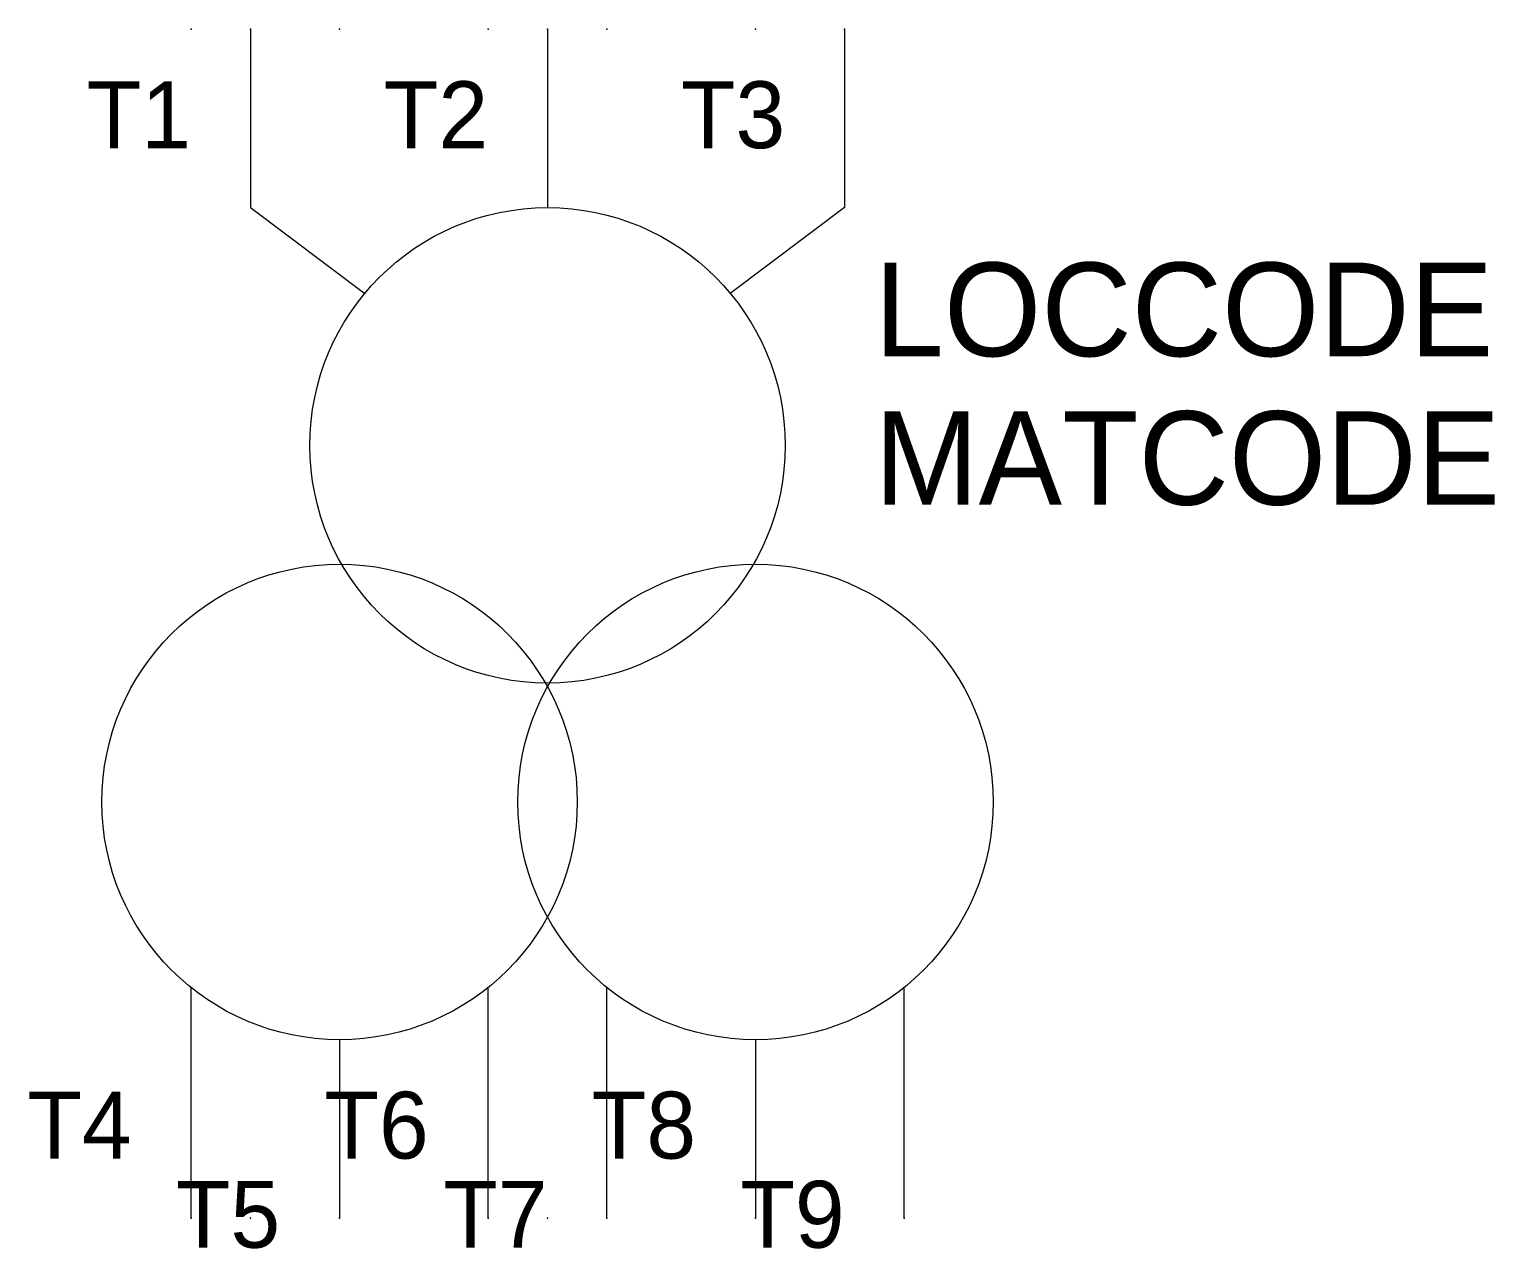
# Model space of a CAD drawing. Extents: x -7.4 to 41.9, y -41 to 0.
import ezdxf
from ezdxf.enums import TextEntityAlignment as Align

# ---------------------------------------------------------------- set-up
doc = ezdxf.new("R2010")
doc.units = 0
doc.layers.get('0').update_dxf_attribs({"linetype": 'CONTINUOUS'})
doc.layers.add('C', color=6, linetype='CONTINUOUS')
doc.layers.add('T2', color=1, linetype='CONTINUOUS')

msp = doc.modelspace()

# ---------------------------------------------------------------- linework, layer by layer
at = {"color": 0, "linetype": 'CONTINUOUS'}
for p, q in [((0, 0), (0, -6)), ((10, 0), (10, -6)), ((20, 0), (20, -6)), ((0, -6), (3.848, -8.886)), ((20, -6), (16.152, -8.886)), ((-2, -40), (-2, -32.245)), ((8, -40), (8, -32.245)), ((12, -40), (12, -32.245)), ((22, -40), (22, -32.245)), ((3, -34), (3, -40)), ((17, -34), (17, -40))]:
    msp.add_line(p, q, dxfattribs=at)
for centre in [(10, -14), (3, -26), (17, -26)]:
    msp.add_circle(centre, 8, dxfattribs=at)
at = {"layer": 'C', "color": 0, "linetype": 'CONTINUOUS'}
for p in [(-2, 0), (0, 0), (3, 0), (8, 0), (10, 0), (12, 0), (17, 0), (20, 0), (-2, -40), (0, -40), (3, -40), (8, -40), (10, -40), (12, -40), (17, -40), (22, -40)]:
    msp.add_point(p, dxfattribs=at)

# ---------------------------------------------------------------- texts
at = {"color": 0, "linetype": 'CONTINUOUS'}
for tag, p in [('LOCCODE', (21, -11)), ('MATCODE', (21, -16))]:
    msp.add_attdef(tag, p, '', height=3.15, dxfattribs=at)
at = {"layer": 'T2', "color": 0, "linetype": 'CONTINUOUS'}
for tag, p in [('T1', (-2, -4)), ('T2', (8, -4)), ('T3', (18, -4)), ('T4', (-4, -38)), ('T6', (6, -38)), ('T8', (15, -38)), ('T5', (1, -41)), ('T7', (10, -41)), ('T9', (20, -41))]:
    msp.add_attdef(tag, text='', height=2.25, dxfattribs=at).set_placement(p, align=Align.RIGHT)

doc.saveas('drawing.dxf')
